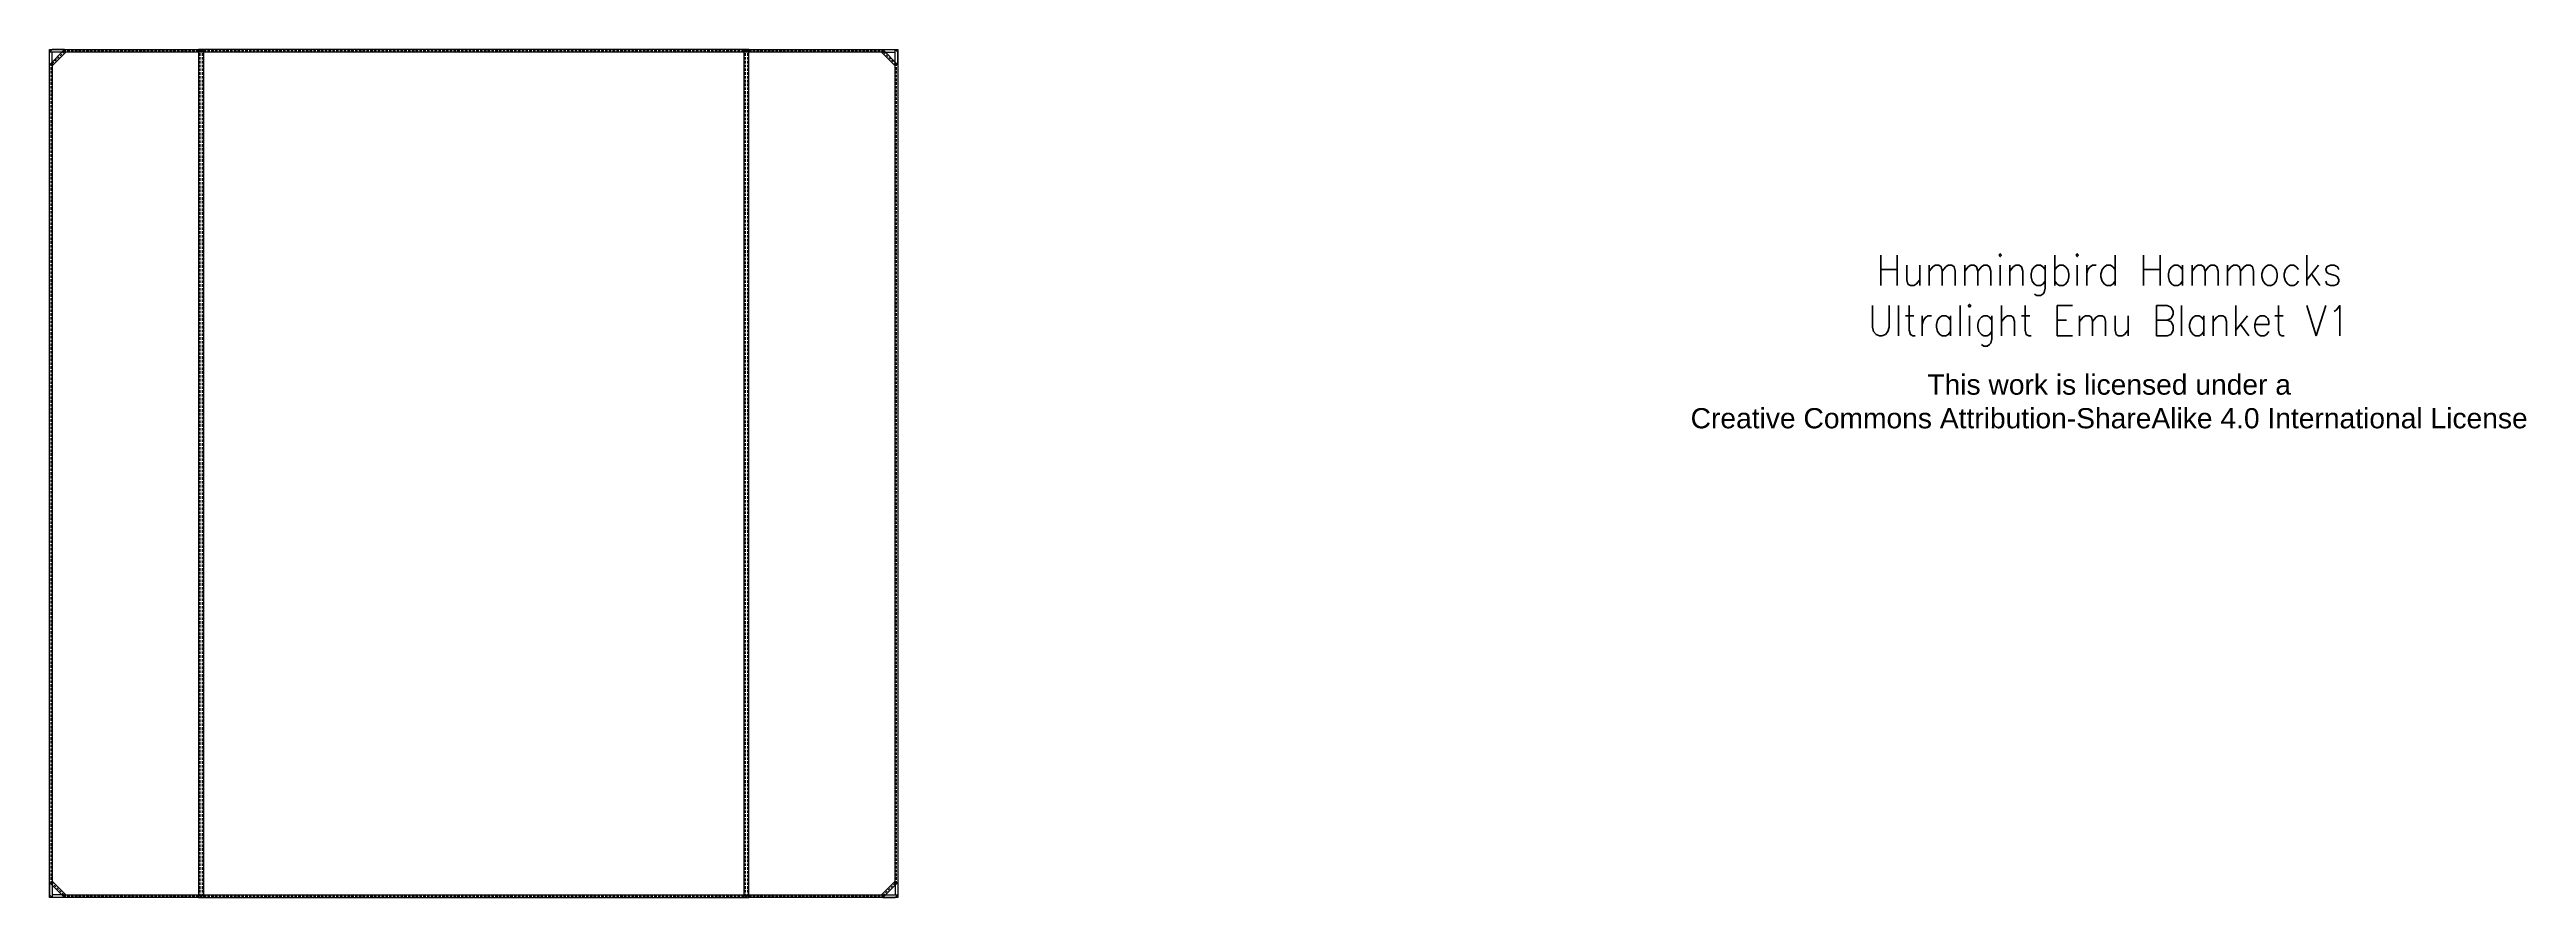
# Model space of a CAD drawing. Header units: inches. Extents: x 8 to 253, y 47 to 131.
import ezdxf

# ---------------------------------------------------------------- set-up
doc = ezdxf.new("R2010")
doc.units = ezdxf.units.IN
doc.header["$MEASUREMENT"] = 0
doc.linetypes.add('DASHED', pattern=[0.375, 0.25, -0.125])
doc.layers.add('Stitching', color=1, linetype='DASHED')
doc.styles.add('textstyle25', font='Standard')
doc.styles.add('textstyle26', font='Standard')

msp = doc.modelspace()

# ---------------------------------------------------------------- linework, layer by layer
for p, q in [((8.17, 129.49), (9.67, 130.99)), ((8.17, 130.74), (8.42, 130.99)), ((9.42, 130.74), (8.17, 130.74)), ((8.17, 129.49), (8.17, 130.74)), ((9.67, 130.99), (8.42, 130.99)), ((8.42, 129.39), (9.78, 130.74)), ((8.42, 129.74), (8.42, 130.74)), ((90.92, 130.74), (9.42, 130.74)), ((22.92, 130.99), (23.42, 130.99)), ((23.42, 130.99), (23.42, 46.99)), ((77.42, 130.99), (76.92, 130.99)), ((76.92, 130.99), (76.92, 46.99)), ((90.57, 130.74), (91.92, 129.39)), ((90.67, 130.99), (92.17, 129.49)), ((90.67, 130.99), (91.92, 130.99)), ((90.92, 130.74), (91.92, 130.74)), ((91.92, 129.74), (91.92, 130.99)), ((91.92, 130.99), (92.17, 130.74)), ((92.17, 129.49), (92.17, 130.74)), ((8.42, 129.74), (8.42, 48.24)), ((91.92, 48.24), (91.92, 129.74)), ((9.67, 46.99), (8.17, 48.49)), ((8.17, 48.49), (8.17, 47.24)), ((8.42, 46.99), (8.17, 47.24)), ((9.78, 47.24), (8.42, 48.6)), ((8.42, 48.24), (8.42, 46.99)), ((9.42, 47.24), (8.42, 47.24)), ((9.67, 46.99), (8.42, 46.99)), ((9.42, 47.24), (90.92, 47.24)), ((91.92, 48.6), (90.57, 47.24)), ((92.17, 48.49), (90.67, 46.99)), ((90.67, 46.99), (91.92, 46.99)), ((90.92, 47.24), (92.17, 47.24)), ((91.92, 48.24), (91.92, 47.24)), ((92.17, 47.24), (91.92, 46.99)), ((92.17, 48.49), (92.17, 47.24))]:
    msp.add_line(p, q)
for points in [[(8.17, 46.99), (8.17, 130.99), (22.92, 130.99), (22.92, 46.99)], [(22.92, 130.99), (22.92, 46.99), (77.42, 46.99), (77.42, 130.99)], [(77.42, 46.99), (77.42, 130.99), (92.17, 130.99), (92.17, 46.99)]]:
    msp.add_lwpolyline(points, close=True)
at = {"layer": 'Stitching'}
for p, q in [((8.42, 129.57), (9.6, 130.74)), ((90.8, 130.87), (9.55, 130.87)), ((23.05, 130.99), (23.05, 46.99)), ((23.3, 130.99), (23.3, 46.99)), ((77.05, 130.99), (77.05, 46.99)), ((77.3, 130.99), (77.3, 46.99)), ((90.75, 130.74), (91.92, 129.57)), ((8.3, 129.62), (8.3, 48.37)), ((92.05, 48.37), (92.05, 129.62)), ((9.6, 47.24), (8.42, 48.42)), ((9.55, 47.12), (90.8, 47.12)), ((91.92, 48.42), (90.75, 47.24))]:
    msp.add_line(p, q, dxfattribs=at)

# ---------------------------------------------------------------- texts
at = {"insert": (212.12, 106.12), "char_height": 0.0684, "width": 105.3957, "attachment_point": 5, "style": 'textstyle25'}
msp.add_mtext('{\\H3.00133;Hummingbird Hammocks\\PUltralight Emu Blanket V1}', dxfattribs=at)
at = {"insert": (212.12, 96.12), "char_height": 0.06843, "attachment_point": 5, "style": 'textstyle26'}
msp.add_mtext('\\fHelvetica Neue,Helvetica,Arial,sans-serif|b0|i0|c0|p0;\\c3618615;\\H1.99926;This work is licensed under a \\P\\c13730329;Creative Commons Attribution-ShareAlike 4.0 International License', dxfattribs=at)

doc.saveas('drawing.dxf')
